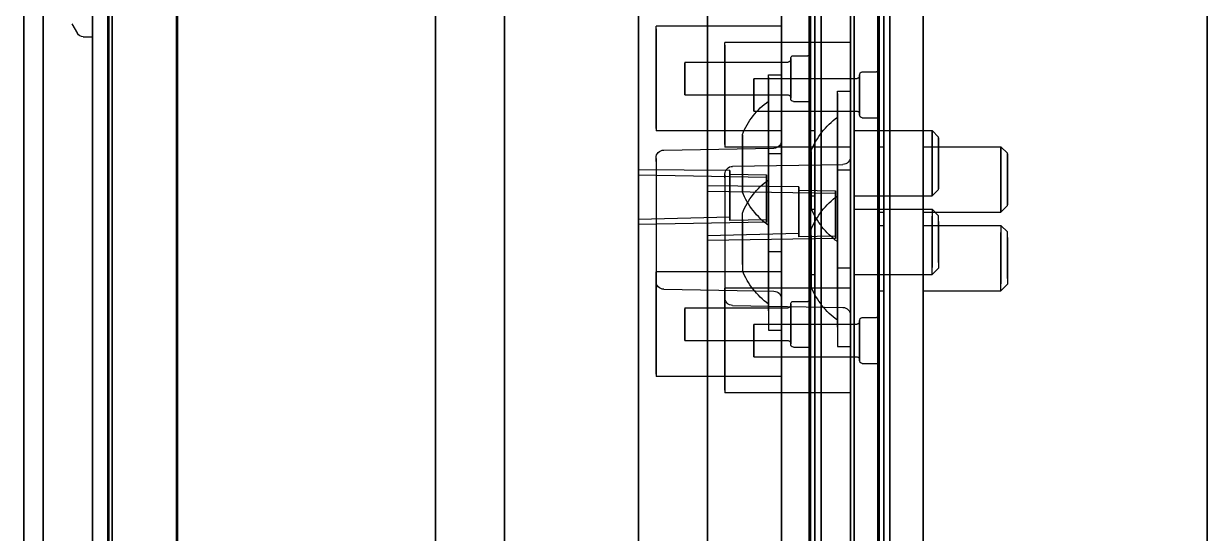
# Model space of a CAD drawing. Header units: millimetres. Extents: x -69706 to 52883, y -6882 to 68885.
# Drawn here: x 7140.2 to 7230.7, y 23973.5 to 24012.4 of the extents above; entities that cross this region are included whole.
import ezdxf

# ---------------------------------------------------------------- set-up
doc = ezdxf.new("R2010")
doc.units = ezdxf.units.MM
doc.layers.add('ac-SB', color=7, linetype='Continuous', lineweight=13)

# ---------------------------------------------------------------- blocks, each defined once
blk = doc.blocks.new('A$C15852BBE')
at = {"layer": 'ac-SB', "lineweight": -3}
for p, q in [((6002.31, 3039.098), (6002.31, 3329.098)), ((6002.31, 3329.098), (6002.31, 3039.098)), ((6007.577, 3037.859), (6007.577, 3327.859)), ((6007.577, 3327.859), (6007.577, 3037.859)), ((6027.31, 3324.098), (6027.31, 3085.103)), ((6033.81, 3085.103), (6033.81, 3324.098)), ((6032.31, 3323.348), (6032.31, 3044.848)), ((6032.31, 3044.848), (6032.31, 3323.348)), ((6032.577, 3322.859), (6032.577, 3083.864)), ((6039.077, 3083.864), (6039.077, 3322.859)), ((6037.577, 3322.109), (6037.577, 3043.609)), ((6037.577, 3043.609), (6037.577, 3322.109)), ((6032.31, 3320.237), (6032.31, 3066.198)), ((6037.577, 3318.998), (6037.577, 3064.959)), ((6027.31, 3311.032), (6027.31, 3057.163)), ((6027.31, 3057.163), (6027.31, 3311.032)), ((6033.81, 3057.163), (6033.81, 3311.032)), ((6033.81, 3311.032), (6033.81, 3057.163)), ((6032.577, 3309.794), (6032.577, 3055.924)), ((6032.577, 3055.924), (6032.577, 3309.794)), ((6039.077, 3055.924), (6039.077, 3309.794)), ((6039.077, 3309.794), (6039.077, 3055.924)), ((5970.31, 3301.598), (5970.31, 3072.349)), ((5973.31, 3301.598), (5973.31, 3072.349)), ((5973.66, 3072.349), (5973.66, 3301.598)), ((5975.86, 3072.349), (5975.86, 3301.598)), ((6032.31, 3047.959), (6032.31, 3301.997)), ((5986.79, 3301.098), (5986.79, 3067.098)), ((5986.79, 3067.098), (5986.79, 3301.098)), ((6037.577, 3046.72), (6037.577, 3300.759)), ((5975.577, 3300.359), (5975.577, 3071.11)), ((5978.577, 3300.359), (5978.577, 3071.11)), ((5978.927, 3071.11), (5978.927, 3300.359)), ((5981.127, 3071.11), (5981.127, 3300.359)), ((5992.057, 3299.859), (5992.057, 3065.859)), ((5992.057, 3065.859), (5992.057, 3299.859)), ((6002.31, 3300.404), (6002.31, 3210.561)), ((6002.31, 3210.561), (6002.31, 3300.404)), ((6027.31, 3300.404), (6027.31, 3210.561)), ((6027.31, 3210.561), (6027.31, 3300.404)), ((6007.577, 3299.165), (6007.577, 3209.322)), ((6007.577, 3209.322), (6007.577, 3299.165)), ((6032.577, 3299.165), (6032.577, 3209.322)), ((6032.577, 3209.322), (6032.577, 3299.165)), ((5970.31, 3066.598), (5970.31, 3295.847)), ((5973.31, 3066.598), (5973.31, 3295.847)), ((5973.66, 3295.847), (5973.66, 3066.598)), ((5975.86, 3295.847), (5975.86, 3066.598)), ((5975.577, 3065.359), (5975.577, 3294.608)), ((5978.577, 3065.359), (5978.577, 3294.608)), ((5978.927, 3294.608), (5978.927, 3065.359)), ((5981.127, 3294.608), (5981.127, 3065.359)), ((6027.31, 3044.098), (6027.31, 3283.093)), ((6033.81, 3283.093), (6033.81, 3044.098)), ((6032.577, 3042.859), (6032.577, 3281.854)), ((6039.077, 3281.854), (6039.077, 3042.859)), ((5970.31, 3092.002), (5970.31, 3281.096)), ((5975.577, 3090.763), (5975.577, 3279.857)), ((5948.577, 3279.559), (5948.577, 3090.892)), ((5973.31, 3278.845), (5973.31, 3093.988)), ((5972.842, 3094.794), (5972.842, 3277.998)), ((5973.66, 3278.098), (5973.66, 3094.699)), ((5973.76, 3094.794), (5973.76, 3277.998)), ((5975.86, 3278.723), (5975.86, 3094.104)), ((5978.577, 3277.606), (5978.577, 3092.749)), ((5981.127, 3277.484), (5981.127, 3092.865)), ((5948.577, 3276.759), (5948.577, 3088.959)), ((5948.577, 3088.959), (5948.577, 3276.759)), ((5970.31, 3276.194), (5970.31, 3087.099)), ((5978.109, 3093.555), (5978.109, 3276.759)), ((5978.927, 3276.859), (5978.927, 3093.46)), ((5979.027, 3093.555), (5979.027, 3276.759)), ((5948.577, 3086.159), (5948.577, 3274.826)), ((5975.577, 3274.955), (5975.577, 3085.86)), ((5972.842, 3273.402), (5972.842, 3090.198)), ((5973.31, 3089.351), (5973.31, 3274.207)), ((5973.66, 3090.098), (5973.66, 3273.497)), ((5973.76, 3273.402), (5973.76, 3090.198)), ((5975.86, 3089.473), (5975.86, 3274.092)), ((5986.79, 3274.092), (5986.79, 3209.677)), ((5978.577, 3088.112), (5978.577, 3272.968)), ((5981.127, 3088.234), (5981.127, 3272.853)), ((5992.057, 3272.853), (5992.057, 3208.438)), ((5978.109, 3272.163), (5978.109, 3088.959)), ((5978.927, 3088.859), (5978.927, 3272.258)), ((5979.027, 3272.163), (5979.027, 3088.959)), ((5986.79, 3094.104), (5986.79, 3267.111)), ((5992.057, 3092.865), (5992.057, 3265.872)), ((6027.31, 3117.411), (6027.31, 3250.785)), ((6027.31, 3250.785), (6027.31, 3117.411)), ((6027.385, 3250.603), (6027.385, 3117.593)), ((6027.385, 3117.593), (6027.385, 3250.603)), ((6032.577, 3116.172), (6032.577, 3249.546)), ((6032.577, 3249.546), (6032.577, 3116.172)), ((6032.652, 3249.364), (6032.652, 3116.354)), ((6032.652, 3116.354), (6032.652, 3249.364)), ((5970.31, 3229.88), (5970.31, 3246.132)), ((5970.31, 3229.88), (5970.31, 3246.132)), ((5975.577, 3228.641), (5975.577, 3244.893)), ((5975.577, 3228.641), (5975.577, 3244.893)), ((5970.31, 3244.326), (5970.31, 3227.816)), ((5970.31, 3244.326), (5970.31, 3227.816)), ((5975.577, 3243.087), (5975.577, 3226.577)), ((5975.577, 3243.087), (5975.577, 3226.577)), ((5970.31, 3211.761), (5970.31, 3229.88)), ((5970.31, 3211.761), (5970.31, 3229.88)), ((5975.577, 3210.522), (5975.577, 3228.641)), ((5975.577, 3210.522), (5975.577, 3228.641)), ((5970.31, 3227.816), (5970.31, 3195.275)), ((5970.31, 3227.816), (5970.31, 3195.275)), ((5975.577, 3226.577), (5975.577, 3194.036)), ((5975.577, 3226.577), (5975.577, 3194.036)), ((5975.86, 3221.31), (5975.86, 3213.505)), ((5975.86, 3221.31), (5985.46, 3221.31)), ((5975.86, 3213.31), (5975.86, 3221.114)), ((5985.46, 3213.505), (5985.46, 3221.31)), ((5985.46, 3221.114), (5985.46, 3213.31)), ((5981.127, 3220.071), (5981.127, 3212.266)), ((5981.127, 3220.071), (5990.727, 3220.071)), ((5990.727, 3212.266), (5990.727, 3220.071)), ((5973.66, 3219.26), (5973.66, 3215.455)), ((5973.66, 3219.225), (5973.66, 3219.164)), ((5973.66, 3215.36), (5973.66, 3219.164)), ((5981.127, 3212.071), (5981.127, 3219.875)), ((5990.727, 3219.875), (5990.727, 3212.071)), ((5974.96, 3219.06), (5973.86, 3219.06)), ((5975.16, 3218.86), (5975.16, 3215.835)), ((5975.16, 3218.844), (5975.16, 3218.784)), ((5975.16, 3215.76), (5975.16, 3218.784)), ((5975.16, 3218.76), (5975.16, 3215.93)), ((5975.16, 3218.745), (5975.16, 3218.689)), ((5975.16, 3215.86), (5975.16, 3218.689)), ((5975.166, 3215.884), (5975.166, 3218.808)), ((5975.166, 3218.793), (5975.166, 3218.735)), ((5975.166, 3218.735), (5975.166, 3215.811)), ((5983.26, 3218.56), (5975.36, 3218.56)), ((5983.26, 3218.56), (5983.26, 3216.121)), ((5983.26, 3216.06), (5983.26, 3218.498)), ((5975.86, 3205.736), (5975.86, 3217.764)), ((5976.86, 3217.764), (5975.86, 3217.764)), ((5976.86, 3205.736), (5976.86, 3217.764)), ((5978.927, 3218.021), (5978.927, 3214.216)), ((5978.927, 3217.986), (5978.927, 3217.925)), ((5978.927, 3214.121), (5978.927, 3217.925)), ((5980.227, 3217.821), (5979.127, 3217.821)), ((5980.427, 3217.621), (5980.427, 3214.596)), ((5980.427, 3217.606), (5980.427, 3217.545)), ((5980.427, 3214.521), (5980.427, 3217.545)), ((5980.427, 3217.521), (5980.427, 3214.692)), ((5980.427, 3217.507), (5980.427, 3217.45)), ((5980.427, 3214.621), (5980.427, 3217.45)), ((5980.433, 3214.645), (5980.433, 3217.569)), ((5980.433, 3217.555), (5980.433, 3217.496)), ((5980.433, 3217.496), (5980.433, 3214.572)), ((5988.527, 3217.321), (5980.627, 3217.321)), ((5988.527, 3217.321), (5988.527, 3214.882)), ((5981.127, 3204.497), (5981.127, 3216.525)), ((5982.127, 3216.525), (5981.127, 3216.525)), ((5982.127, 3204.497), (5982.127, 3216.525)), ((5988.527, 3214.821), (5988.527, 3217.259)), ((5974.96, 3215.56), (5973.86, 3215.56)), ((5975.16, 3215.93), (5975.16, 3215.874)), ((5975.16, 3215.835), (5975.16, 3215.775)), ((5983.26, 3216.06), (5975.36, 3216.06)), ((5975.86, 3216.291), (5975.86, 3213.478)), ((5976.86, 3216.291), (5976.86, 3204.264)), ((5976.86, 3215.764), (5976.86, 3207.3)), ((5973.66, 3215.455), (5973.66, 3215.394)), ((5975.86, 3215.381), (5975.86, 3213.619)), ((5984.871, 3214.634), (5976.45, 3214.781)), ((5976.86, 3206.264), (5976.86, 3214.727)), ((5980.427, 3214.692), (5980.427, 3214.635)), ((5980.427, 3214.596), (5980.427, 3214.536)), ((5988.527, 3214.821), (5980.627, 3214.821)), ((5981.127, 3215.052), (5981.127, 3212.239)), ((5982.127, 3215.052), (5982.127, 3203.025)), ((5975.86, 3203.618), (5975.86, 3214.396)), ((5978.927, 3214.216), (5978.927, 3214.155)), ((5980.227, 3214.321), (5979.127, 3214.321)), ((5981.127, 3214.142), (5981.127, 3212.38)), ((5982.127, 3214.525), (5982.127, 3206.061)), ((5985.46, 3214.034), (5985.46, 3213.818)), ((5985.46, 3204.639), (5985.46, 3213.929)), ((5985.46, 3204.882), (5985.46, 3213.818)), ((5963.86, 3213.014), (5964.36, 3213.514)), ((5963.86, 3209.45), (5963.86, 3213.014)), ((5964.36, 3213.514), (5964.36, 3209.059)), ((5970.31, 3213.514), (5964.36, 3213.514)), ((5964.36, 3208.514), (5964.36, 3212.968)), ((5970.31, 3213.514), (5970.31, 3209.059)), ((5970.31, 3208.514), (5970.31, 3212.968)), ((5973.31, 3213.514), (5973.31, 3209.059)), ((5973.66, 3213.514), (5973.31, 3213.514)), ((5973.31, 3208.514), (5973.31, 3212.968)), ((5973.66, 3209.059), (5973.66, 3213.514)), ((5973.66, 3212.968), (5973.66, 3208.514)), ((5975.86, 3213.478), (5975.86, 3213.619)), ((5975.86, 3213.351), (5975.86, 3213.478)), ((5975.86, 3213.478), (5975.86, 3213.437)), ((5975.86, 3213.437), (5975.86, 3213.395)), ((5975.86, 3213.395), (5975.86, 3213.354)), ((5975.86, 3213.354), (5975.86, 3205.897)), ((5975.86, 3213.31), (5985.46, 3213.31)), ((5978.86, 3209.294), (5978.86, 3213.213)), ((5981.127, 3202.379), (5981.127, 3213.157)), ((5990.138, 3213.395), (5981.717, 3213.542)), ((5982.127, 3205.025), (5982.127, 3213.488)), ((5990.727, 3212.795), (5990.727, 3212.579)), ((5963.86, 3212.577), (5963.86, 3209.014)), ((5969.127, 3211.775), (5969.627, 3212.275)), ((5969.627, 3212.275), (5969.627, 3207.82)), ((5975.577, 3212.275), (5969.627, 3212.275)), ((5975.577, 3212.275), (5975.577, 3207.82)), ((5978.577, 3212.275), (5978.577, 3207.82)), ((5978.927, 3212.275), (5978.577, 3212.275)), ((5978.86, 3212.733), (5978.86, 3208.815)), ((5978.927, 3207.82), (5978.927, 3212.275)), ((5981.127, 3212.239), (5981.127, 3212.38)), ((5981.127, 3212.112), (5981.127, 3212.239)), ((5981.127, 3212.239), (5981.127, 3212.198)), ((5981.127, 3212.198), (5981.127, 3212.156)), ((5981.127, 3212.156), (5981.127, 3212.115)), ((5981.127, 3212.115), (5981.127, 3204.659)), ((5981.127, 3212.071), (5990.727, 3212.071)), ((5984.127, 3208.056), (5984.127, 3211.974)), ((5990.727, 3203.4), (5990.727, 3212.69)), ((5990.727, 3203.643), (5990.727, 3212.579)), ((5969.127, 3208.211), (5969.127, 3211.775)), ((5969.127, 3211.338), (5969.127, 3207.775)), ((5969.627, 3207.275), (5969.627, 3211.729)), ((5970.31, 3192.512), (5970.31, 3211.761)), ((5970.31, 3192.512), (5970.31, 3211.761)), ((5975.577, 3207.275), (5975.577, 3211.729)), ((5975.86, 3198.424), (5975.86, 3211.754)), ((5976.86, 3211.754), (5975.86, 3211.754)), ((5975.86, 3211.585), (5975.86, 3198.254)), ((5976.86, 3198.424), (5976.86, 3211.754)), ((5976.86, 3211.585), (5976.86, 3198.254)), ((5978.577, 3207.275), (5978.577, 3211.729)), ((5978.927, 3211.729), (5978.927, 3207.275)), ((5984.127, 3211.494), (5984.127, 3207.576)), ((5975.577, 3191.274), (5975.577, 3210.522)), ((5975.577, 3191.274), (5975.577, 3210.522)), ((5981.127, 3197.185), (5981.127, 3210.515)), ((5982.127, 3210.515), (5981.127, 3210.515)), ((5981.127, 3210.346), (5981.127, 3197.015)), ((5982.127, 3197.185), (5982.127, 3210.515)), ((5982.127, 3210.346), (5982.127, 3197.015)), ((6002.31, 3198.843), (6002.31, 3210.561)), ((6002.31, 3210.561), (6002.31, 3198.843)), ((6027.31, 3198.843), (6027.31, 3210.561)), ((6027.31, 3210.561), (6027.31, 3198.843)), ((5976.86, 3209.754), (5976.86, 3200.373)), ((5976.86, 3200.254), (5976.86, 3209.635)), ((5977.01, 3209.512), (5986.79, 3209.677)), ((5977.01, 3209.331), (5977.01, 3209.513)), ((5977.01, 3209.513), (5977.01, 3206.059)), ((5977.01, 3209.331), (5979.81, 3209.378)), ((5977.01, 3205.878), (5977.01, 3209.331)), ((5979.81, 3209.378), (5979.81, 3209.102)), ((5979.81, 3205.83), (5979.81, 3209.378)), ((5986.79, 3209.28), (5979.81, 3209.102)), ((5986.79, 3209.677), (5986.79, 3209.28)), ((5986.79, 3209.28), (5986.79, 3205.496)), ((6007.577, 3197.604), (6007.577, 3209.322)), ((6007.577, 3209.322), (6007.577, 3197.604)), ((6032.577, 3197.604), (6032.577, 3209.322)), ((6032.577, 3209.322), (6032.577, 3197.604)), ((5963.86, 3209.014), (5964.36, 3208.514)), ((5970.31, 3208.514), (5964.36, 3208.514)), ((5973.66, 3208.514), (5973.31, 3208.514)), ((5979.81, 3209.102), (5979.81, 3205.554)), ((5982.127, 3208.515), (5982.127, 3199.134)), ((5982.127, 3199.015), (5982.127, 3208.396)), ((5982.277, 3208.273), (5992.057, 3208.439)), ((5982.277, 3208.092), (5982.277, 3208.274)), ((5982.277, 3208.274), (5982.277, 3204.82)), ((5992.057, 3208.438), (5992.057, 3208.042)), ((5963.86, 3207.004), (5964.36, 3207.504)), ((5964.36, 3207.442), (5964.36, 3207.504)), ((5970.31, 3207.504), (5964.36, 3207.504)), ((5964.36, 3207.442), (5964.36, 3202.566)), ((5964.36, 3202.504), (5964.36, 3207.442)), ((5969.127, 3207.775), (5969.627, 3207.275)), ((5970.31, 3207.504), (5970.31, 3202.567)), ((5970.31, 3202.504), (5970.31, 3207.442)), ((5973.31, 3207.504), (5973.31, 3202.567)), ((5973.66, 3207.504), (5973.31, 3207.504)), ((5973.31, 3202.504), (5973.31, 3207.442)), ((5973.66, 3202.567), (5973.66, 3207.504)), ((5973.66, 3207.442), (5973.66, 3202.504)), ((5982.277, 3208.092), (5985.077, 3208.139)), ((5982.277, 3204.639), (5982.277, 3208.092)), ((5985.077, 3208.139), (5985.077, 3207.863)), ((5985.077, 3204.591), (5985.077, 3208.139)), ((5992.057, 3208.042), (5985.077, 3207.863)), ((5985.077, 3207.863), (5985.077, 3204.315)), ((5992.057, 3208.042), (5992.057, 3204.258)), ((5963.86, 3207.004), (5963.86, 3206.954)), ((5963.86, 3203.052), (5963.86, 3206.954)), ((5963.86, 3206.954), (5963.86, 3203)), ((5975.577, 3207.275), (5969.627, 3207.275)), ((5978.927, 3207.275), (5978.577, 3207.275)), ((5978.86, 3202.86), (5978.86, 3207.203)), ((5978.86, 3207.148), (5978.86, 3202.805)), ((5969.127, 3205.765), (5969.627, 3206.265)), ((5969.127, 3205.765), (5969.127, 3205.715)), ((5969.127, 3201.813), (5969.127, 3205.715)), ((5969.127, 3205.715), (5969.127, 3201.761)), ((5969.627, 3206.203), (5969.627, 3206.265)), ((5975.577, 3206.265), (5969.627, 3206.265)), ((5969.627, 3206.203), (5969.627, 3201.327)), ((5969.627, 3201.265), (5969.627, 3206.203)), ((5975.577, 3206.265), (5975.577, 3201.328)), ((5975.577, 3201.265), (5975.577, 3206.203)), ((5975.86, 3205.903), (5975.86, 3205.812)), ((5975.86, 3205.897), (5975.86, 3205.869)), ((5975.86, 3205.869), (5975.86, 3205.84)), ((5975.86, 3205.84), (5975.86, 3205.812)), ((5975.86, 3205.812), (5975.86, 3204.264)), ((5975.86, 3205.812), (5975.86, 3203.253)), ((5986.79, 3205.893), (5977.01, 3206.059)), ((5977.01, 3206.059), (5977.01, 3205.878)), ((5979.81, 3205.83), (5977.01, 3205.877)), ((5978.577, 3206.265), (5978.577, 3201.328)), ((5978.927, 3206.265), (5978.577, 3206.265)), ((5978.577, 3201.265), (5978.577, 3206.203)), ((5978.927, 3201.328), (5978.927, 3206.265)), ((5978.927, 3206.203), (5978.927, 3201.265)), ((5979.81, 3205.554), (5979.81, 3205.83)), ((5979.81, 3205.554), (5986.79, 3205.496)), ((5984.127, 3201.622), (5984.127, 3205.964)), ((5984.127, 3205.909), (5984.127, 3201.566)), ((5986.79, 3205.893), (5986.79, 3089.473)), ((5986.79, 3205.496), (5986.79, 3205.893)), ((5981.127, 3204.664), (5981.127, 3204.573)), ((5981.127, 3204.659), (5981.127, 3204.63)), ((5981.127, 3204.63), (5981.127, 3204.601)), ((5992.057, 3204.654), (5982.277, 3204.82)), ((5982.277, 3204.82), (5982.277, 3204.639)), ((5985.077, 3204.591), (5982.277, 3204.638)), ((5985.46, 3204.882), (5985.46, 3204.6)), ((5992.057, 3204.654), (5992.057, 3088.234)), ((5992.057, 3204.258), (5992.057, 3204.654)), ((5976.86, 3204.264), (5975.86, 3204.264)), ((5984.871, 3204), (5976.45, 3203.853)), ((5981.127, 3204.601), (5981.127, 3204.573)), ((5981.127, 3204.573), (5981.127, 3203.025)), ((5981.127, 3204.573), (5981.127, 3202.014)), ((5985.077, 3204.315), (5985.077, 3204.591)), ((5985.077, 3204.315), (5992.057, 3204.258)), ((5963.86, 3203.004), (5964.36, 3202.504)), ((5975.86, 3203.457), (5975.86, 3203.618)), ((5982.127, 3203.025), (5981.127, 3203.025)), ((5990.727, 3203.643), (5990.727, 3203.361)), ((5970.31, 3202.504), (5964.36, 3202.504)), ((5973.66, 3202.504), (5973.31, 3202.504)), ((5975.86, 3202.536), (5975.86, 3194.732)), ((5975.86, 3202.536), (5985.46, 3202.536)), ((5975.86, 3194.536), (5975.86, 3202.34)), ((5981.127, 3202.218), (5981.127, 3202.379)), ((5990.138, 3202.761), (5981.717, 3202.614)), ((5985.46, 3194.732), (5985.46, 3202.536)), ((5985.46, 3202.34), (5985.46, 3194.536)), ((5969.127, 3201.765), (5969.627, 3201.265)), ((5975.577, 3201.265), (5969.627, 3201.265)), ((5978.927, 3201.265), (5978.577, 3201.265)), ((5981.127, 3201.297), (5981.127, 3193.493)), ((5981.127, 3201.297), (5990.727, 3201.297)), ((5981.127, 3193.297), (5981.127, 3201.101)), ((5990.727, 3193.493), (5990.727, 3201.297)), ((5990.727, 3201.101), (5990.727, 3193.297)), ((5973.66, 3200.486), (5973.66, 3196.681)), ((5973.66, 3200.451), (5973.66, 3200.39)), ((5973.66, 3196.586), (5973.66, 3200.39)), ((5974.96, 3200.286), (5973.86, 3200.286)), ((5975.16, 3200.086), (5975.16, 3197.062)), ((5975.16, 3200.071), (5975.16, 3200.01)), ((5975.16, 3196.986), (5975.16, 3200.01)), ((5975.16, 3199.986), (5975.16, 3197.157)), ((5975.16, 3199.972), (5975.16, 3199.915)), ((5975.16, 3197.086), (5975.16, 3199.915)), ((5975.166, 3197.111), (5975.166, 3200.034)), ((5975.166, 3200.02), (5975.166, 3199.961)), ((5975.166, 3199.961), (5975.166, 3197.037)), ((5983.26, 3199.786), (5975.36, 3199.786)), ((5978.927, 3199.247), (5978.927, 3195.442)), ((5978.927, 3199.212), (5978.927, 3199.152)), ((5983.26, 3199.786), (5983.26, 3197.347)), ((5983.26, 3197.286), (5983.26, 3199.725)), ((5978.927, 3195.347), (5978.927, 3199.152)), ((5980.227, 3199.047), (5979.127, 3199.047)), ((5980.427, 3198.847), (5980.427, 3195.823)), ((5980.427, 3198.832), (5980.427, 3198.771)), ((5980.427, 3195.747), (5980.427, 3198.771)), ((5980.427, 3198.747), (5980.427, 3195.918)), ((5980.427, 3198.733), (5980.427, 3198.676)), ((5980.427, 3195.847), (5980.427, 3198.676)), ((5980.433, 3195.872), (5980.433, 3198.795)), ((5980.433, 3198.781), (5980.433, 3198.722)), ((5980.433, 3198.722), (5980.433, 3195.798)), ((5988.527, 3198.547), (5980.627, 3198.547)), ((5988.527, 3198.547), (5988.527, 3196.108)), ((5988.527, 3196.047), (5988.527, 3198.486)), ((6002.31, 3195.925), (6002.31, 3198.843)), ((6002.31, 3198.843), (6002.31, 3195.925)), ((6027.31, 3195.925), (6027.31, 3198.843)), ((6027.31, 3198.843), (6027.31, 3195.925)), ((5976.86, 3198.254), (5975.86, 3198.254)), ((6007.577, 3194.686), (6007.577, 3197.604)), ((6007.577, 3197.604), (6007.577, 3194.686)), ((6032.577, 3194.686), (6032.577, 3197.604)), ((6032.577, 3197.604), (6032.577, 3194.686)), ((5973.66, 3196.681), (5973.66, 3196.621)), ((5974.96, 3196.786), (5973.86, 3196.786)), ((5975.16, 3197.157), (5975.16, 3197.1)), ((5975.16, 3197.062), (5975.16, 3197.001)), ((5983.26, 3197.286), (5975.36, 3197.286)), ((5982.127, 3197.015), (5981.127, 3197.015)), ((5980.427, 3195.918), (5980.427, 3195.861)), ((5980.427, 3195.823), (5980.427, 3195.762)), ((5988.527, 3196.047), (5980.627, 3196.047)), ((6002.31, 3191.457), (6002.31, 3195.925)), ((6002.31, 3195.925), (6002.31, 3191.457)), ((6027.31, 3191.457), (6027.31, 3195.925)), ((6027.31, 3195.925), (6027.31, 3191.457)), ((5970.31, 3195.275), (5970.31, 3175.683)), ((5970.31, 3195.275), (5970.31, 3175.683)), ((5978.927, 3195.442), (5978.927, 3195.382)), ((5980.227, 3195.547), (5979.127, 3195.547)), ((6007.577, 3190.218), (6007.577, 3194.686)), ((6007.577, 3194.686), (6007.577, 3190.218)), ((6032.577, 3190.218), (6032.577, 3194.686)), ((6032.577, 3194.686), (6032.577, 3190.218)), ((5975.577, 3194.036), (5975.577, 3174.444)), ((5975.577, 3194.036), (5975.577, 3174.444)), ((5975.86, 3194.536), (5985.46, 3194.536)), ((6033.81, 3194.098), (6033.81, 3179.098)), ((6033.81, 3194.098), (6033.81, 3179.098)), ((6034.522, 3194.098), (6033.81, 3194.098)), ((6034.522, 3194.098), (6033.81, 3194.098)), ((6035.388, 3193.098), (6034.955, 3193.848)), ((6035.388, 3193.098), (6034.955, 3193.848)), ((5981.127, 3193.297), (5990.727, 3193.297))]:
    blk.add_line(p, q, dxfattribs=at)
at = {"layer": 'ac-SB', "lineweight": -3, "extrusion": (0, 0, -1)}
for centre, major_axis, start_param, end_param in [((5973.86, 3219.26), (0.141, 0.141), 2.356194, 3.926991), ((5974.96, 3218.86), (-0.141, 0.141), 0.785398, 2.601173), ((5975.36, 3218.76), (-0.141, 0.141), 3.926991, 5.742766), ((5979.127, 3218.021), (0.141, 0.141), 2.356194, 3.926991), ((5980.227, 3217.621), (-0.141, 0.141), 0.785398, 2.601173), ((5980.627, 3217.521), (-0.141, 0.141), 3.926991, 5.742766), ((5973.86, 3215.36), (-0.141, 0.141), 5.497787, 7.068583), ((5974.96, 3215.76), (-0.141, 0.141), 2.111216, 3.926991), ((5975.36, 3215.86), (0.141, 0.141), 3.682012, 5.497787), ((5973.429, 3211.014), (4.144, 4.144), -0.159744, 0.400734), ((5976.46, 3215.381), (-0.424, 0.424), 3.944444, 5.497787), ((5980.227, 3214.521), (-0.141, 0.141), 2.111216, 3.926991), ((5980.627, 3214.621), (0.141, 0.141), 3.682012, 5.497787), ((5984.86, 3214.034), (0.424, 0.424), -0.767945, 0.785398), ((5979.127, 3214.121), (-0.141, 0.141), 5.497787, 7.068583), ((5981.727, 3214.142), (0.424, 0.424), 2.373648, 3.926991), ((5978.696, 3209.775), (4.144, 4.144), -0.159744, 0.400734), ((5990.127, 3212.795), (0.424, 0.424), -0.767945, 0.785398), ((5973.429, 3205.004), (-4.144, 4.144), 1.411052, 1.97153), ((5973.429, 3211.014), (4.144, 4.144), 1.170062, 1.73054), ((5978.696, 3203.765), (-4.144, 4.144), 1.411052, 1.97153), ((5978.696, 3209.775), (4.144, 4.144), 1.170062, 1.73054), ((5976.46, 3203.253), (0.424, 0.424), 3.926991, 5.480334), ((5984.86, 3204.6), (0.424, 0.424), 0.785398, 2.338741), ((5973.429, 3205.004), (4.144, 4.144), 1.17006, 1.73054), ((5990.127, 3203.361), (0.424, 0.424), 0.785398, 2.338741), ((5981.727, 3202.014), (-0.424, 0.424), 5.497787, 7.05113), ((5978.696, 3203.765), (-4.144, 4.144), 2.740857, 3.301337), ((5973.86, 3200.486), (0.141, 0.141), 2.356194, 3.926991), ((5974.96, 3200.086), (-0.141, 0.141), 0.785398, 2.601173), ((5975.36, 3199.986), (-0.141, 0.141), 3.926991, 5.742766), ((5979.127, 3199.247), (0.141, 0.141), 2.356194, 3.926991), ((5980.227, 3198.847), (-0.141, 0.141), 0.785398, 2.601173), ((5980.627, 3198.747), (-0.141, 0.141), 3.926991, 5.742766), ((5973.86, 3196.586), (-0.141, 0.141), 5.497787, 7.068583), ((5974.96, 3196.986), (-0.141, 0.141), 2.111216, 3.926991), ((5975.36, 3197.086), (0.141, 0.141), 3.682012, 5.497787), ((5980.227, 3195.747), (-0.141, 0.141), 2.111216, 3.926991), ((5980.627, 3195.847), (0.141, 0.141), 3.682012, 5.497787), ((5979.127, 3195.347), (-0.141, 0.141), 5.497787, 7.068583), ((6034.522, 3193.598), (0.354, 0.354), -0.785398, 0.261799), ((6034.522, 3193.598), (0.354, 0.354), -0.785398, 0.261799)]:
    blk.add_ellipse(centre, major_axis=major_axis, ratio=1, start_param=start_param, end_param=end_param, dxfattribs=at)

msp = doc.modelspace()

# ---------------------------------------------------------------- block references
at = {"layer": 'ac-SB', "rotation": 180}
msp.add_blockref('A$C15852BBE', (13179.315, 27205.514), dxfattribs=at)

doc.saveas('drawing.dxf')
